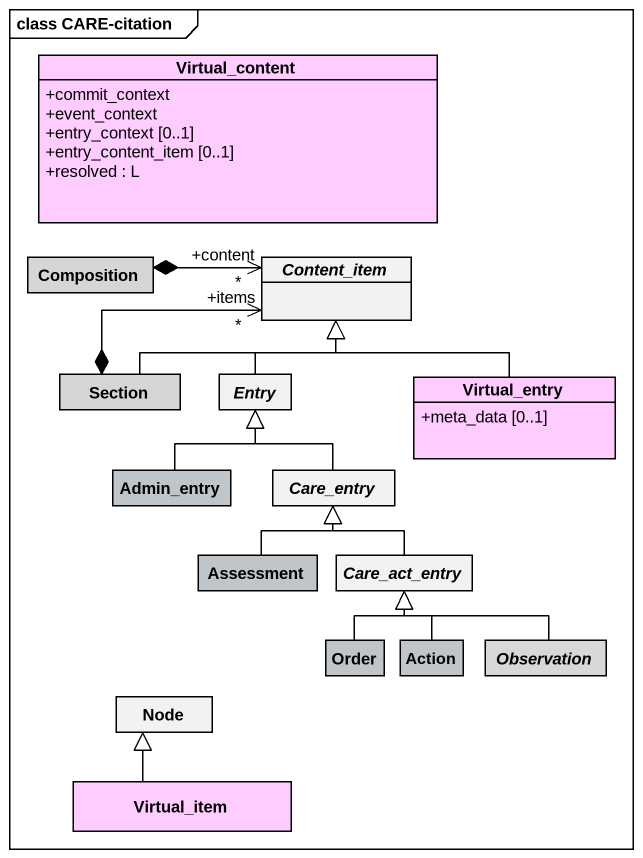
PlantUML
@startuml
mainframe class CARE-citation
hide circle
hide empty members
skinparam classAttributeIconSize 0
class Virtual_content #FFCCFF {
  +commit_context
  +event_context
  +entry_context [0..1]
  +entry_content_item [0..1]
  +resolved : L
}
class Composition #D6D6D6
abstract class Content_item #F2F2F2
class Section #D6D6D6
abstract class Entry #F2F2F2
class Virtual_entry #FFCCFF {
  +meta_data [0..1]
}
class Admin_entry #C0C5CA
abstract class Care_entry #F2F2F2
class Assessment #C0C5CA
abstract class Care_act_entry #F2F2F2
class Order #C0C5CA
class "Action" as Action_ #C0C5CA
abstract class Observation #D8D8D8
class "Node" as Node_ #F2F2F2
class Virtual_item #FFCCFF
Composition *-right-> "+content\n*" Content_item
Section -right-|> Content_item
Section *-right-> "+items\n*" Content_item
Entry -up-|> Content_item
Virtual_entry -up-|> Content_item
Admin_entry -up-|> Entry
Care_entry -up-|> Entry
Assessment -up-|> Care_entry
Care_act_entry -up-|> Care_entry
Order -up-|> Care_act_entry
Action_ -up-|> Care_act_entry
Observation -up-|> Care_act_entry
Virtual_item -up-|> Node_
@enduml
